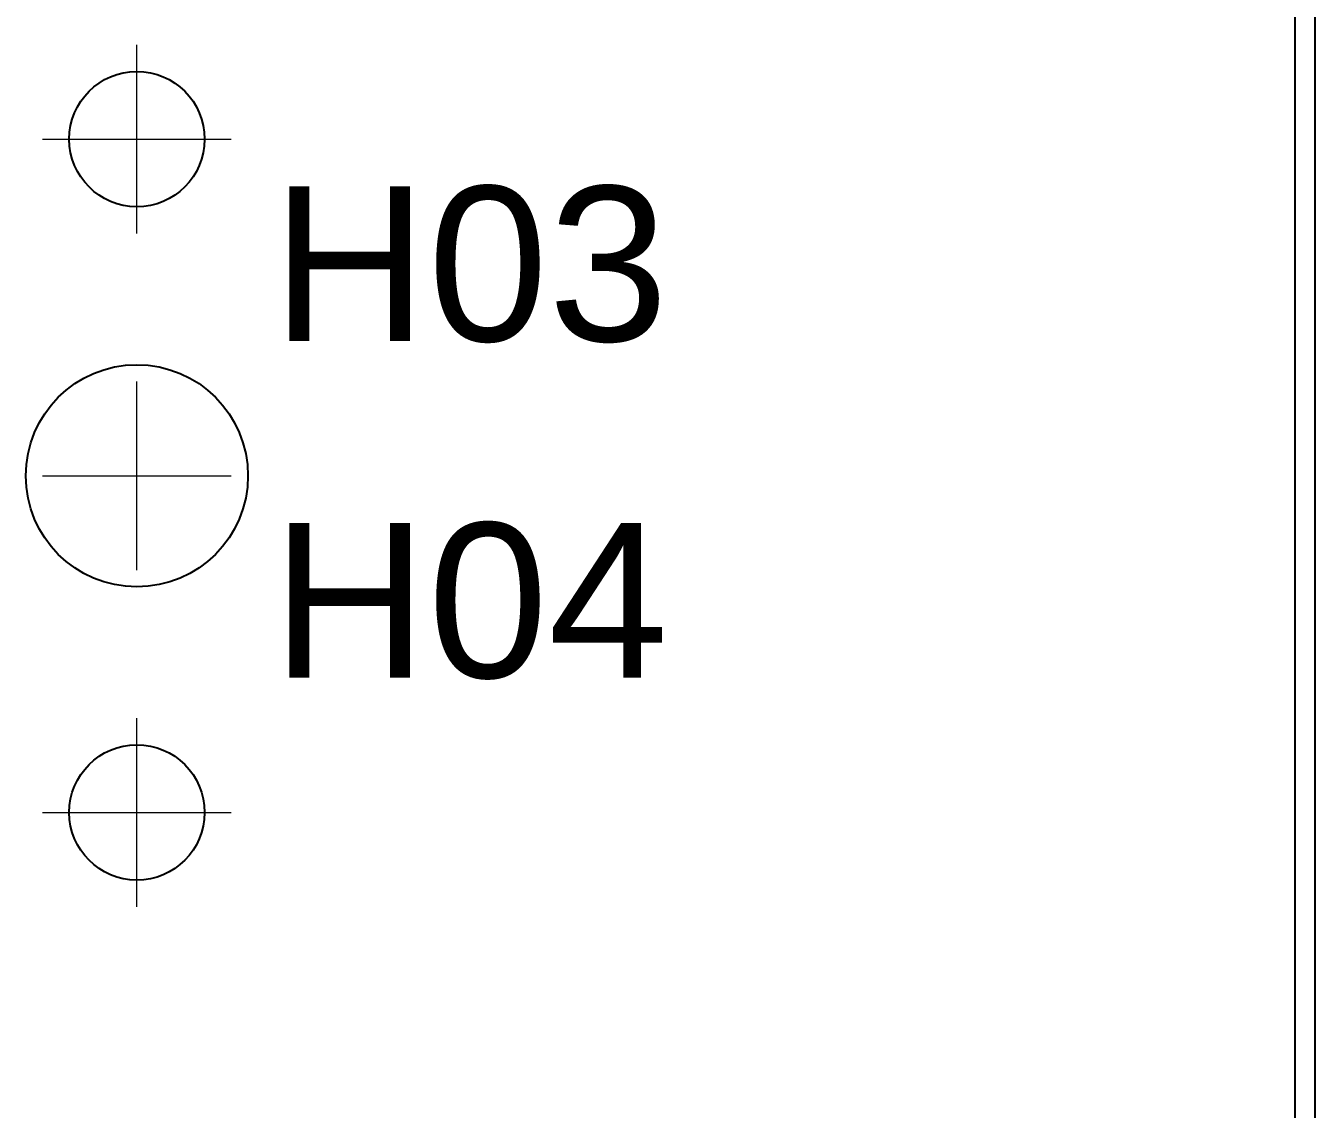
# Model space of a CAD drawing. Header units: millimetres. Extents: x 22 to 677, y 66 to 273.
# Drawn here: x 166.74 to 185.89, y 82.59 to 98.68 of the extents above; entities that cross this region are included whole.
import ezdxf

# ---------------------------------------------------------------- set-up
doc = ezdxf.new("R2010")
doc.units = ezdxf.units.MM
doc.layers.add('ANNOTATIONS', color=7, linetype='CONTINUOUS', lineweight=18)
doc.layers.add('VISIBLE', color=7, linetype='CONTINUOUS', lineweight=25)
doc.styles.add('CJK', font='Arial Unicode.ttf')

msp = doc.modelspace()

# ---------------------------------------------------------------- linework, layer by layer
at = {"layer": 'ANNOTATIONS'}
for p, q in [((168.39368, 95.6), (168.39368, 98.4)), ((166.99368, 97), (169.79368, 97)), ((168.39368, 90.6), (168.39368, 93.4)), ((166.99368, 92), (169.79368, 92)), ((168.39368, 85.6), (168.39368, 88.4)), ((166.99368, 87), (169.79368, 87))]:
    msp.add_line(p, q, dxfattribs=at)
at = {"layer": 'VISIBLE'}
for p, q in [((185.59368, 66.8), (185.59368, 117.2)), ((185.89368, 66.8), (185.89368, 117.2))]:
    msp.add_line(p, q, dxfattribs=at)
for centre, radius in [((168.39368, 97), 1.005), ((168.39368, 92), 1.65), ((168.39368, 87), 1.005)]:
    msp.add_circle(centre, radius, dxfattribs=at)

# ---------------------------------------------------------------- texts
at = {"layer": 'ANNOTATIONS', "style": 'CJK'}
for s, p in [('H03', (170.39368, 94)), ('H04', (170.39368, 89))]:
    msp.add_text(s, height=2.3, dxfattribs=at).set_placement(p)

doc.saveas('drawing.dxf')
